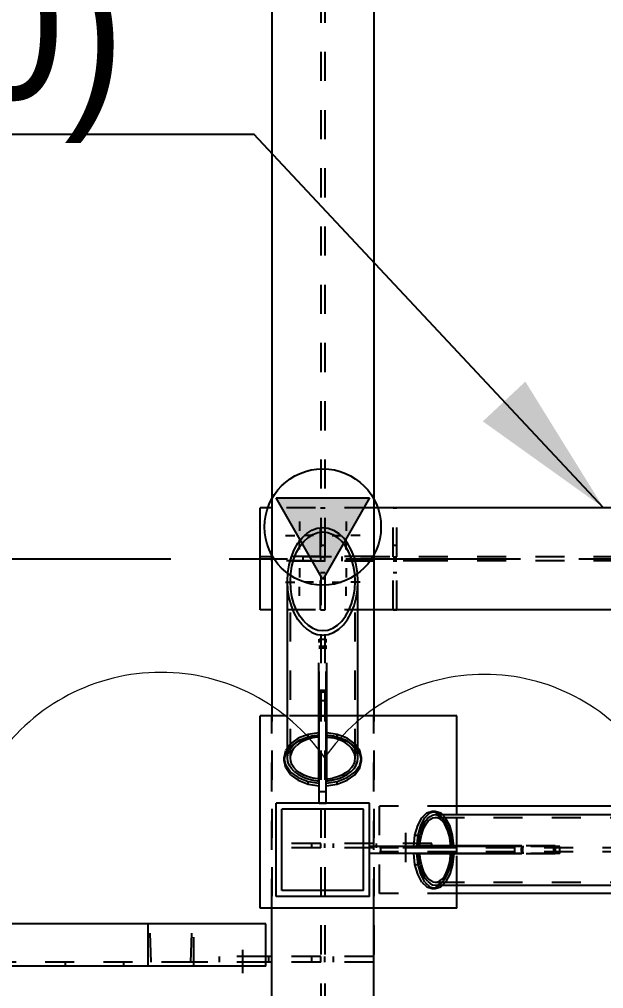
# Model space of a CAD drawing. Header units: millimetres. Extents: x 0 to 594, y 0 to 420.
# Drawn here: x 180.6 to 190.63, y 66.69 to 83.33 of the extents above; entities that cross this region are included whole.
import ezdxf

# ---------------------------------------------------------------- set-up
doc = ezdxf.new("R2010")
doc.units = ezdxf.units.MM
doc.header["$MEASUREMENT"] = 0
for name, pattern in [('XKITLINE00', [0]), ('XKITLINE02', [4, 2, -2]), ('XKITLINE03', [6, 3, -1, 1, -1]), ('XKITLINE04', [3, 0.5, -0.5, 0.5, -0.5, 0.5, -0.5])]:
    doc.linetypes.add(name, pattern=pattern)
for name, color, linetype in [('grid', 7, 'Continuous'), ('part1', 7, 'Continuous'), ('text', 7, 'Continuous')]:
    doc.layers.add(name, color=color, linetype=linetype)
doc.styles.add('STYLE_2', font='ARIAL.TTF', dxfattribs={"height": 0.2})

# ---------------------------------------------------------------- blocks, each defined once
blk = doc.blocks.new('*D1163')
at = {"layer": 'part1', "color": 0, "linetype": 'XKITLINE00'}
for p, q in [((222.471, 1213.221), (221.671, 1214.621)), ((221.671, 1214.621), (223.271, 1214.621)), ((223.271, 1214.621), (222.471, 1213.221)), ((211.366, 1214.096), (211.166, 1214.096)), ((211.166, 1212.346), (211.166, 1214.096)), ((225.471, 1214.096), (213.116, 1214.096)), ((225.361, 1212.346), (225.361, 1214.096)), ((225.471, 1213.256), (225.471, 1214.096)), ((225.471, 1213.186), (225.471, 1213.256)), ((225.471, 1212.346), (225.471, 1213.186)), ((211.366, 1212.346), (211.166, 1212.346)), ((225.471, 1212.346), (213.116, 1212.346))]:
    blk.add_line(p, q, dxfattribs=at)
at = {"layer": 'part1', "color": 2, "linetype": 'XKITLINE04'}
for p, q in [((213.116, 1214.096), (211.366, 1214.096)), ((225.391, 1214.096), (225.471, 1214.096)), ((225.391, 1213.256), (211.166, 1213.256)), ((214.119, 1213.186), (211.166, 1213.186)), ((225.391, 1213.186), (214.119, 1213.186)), ((225.091, 1213.186), (225.091, 1213.256)), ((225.391, 1213.186), (225.391, 1213.256)), ((213.116, 1212.346), (211.366, 1212.346)), ((225.391, 1212.346), (225.361, 1212.346))]:
    blk.add_line(p, q, dxfattribs=at)
at = {"layer": 'part1', "color": 0, "linetype": 'XKITLINE00'}
blk.add_circle((222.471, 1214.121), 1, dxfattribs=at)
at = {"layer": 'part1', "color": 0}
blk.add_solid([(221.671, 1214.621), (223.271, 1214.621), (221.671, 1214.621), (222.471, 1213.221)], dxfattribs=at)
blk = doc.blocks.new('*D1166')
at = {"layer": 'grid', "color": 4, "linetype": 'XKITLINE03'}
blk.add_line((170.635, 1213.221), (288.503, 1213.221), dxfattribs=at)
blk = doc.blocks.new('*D1170')
at = {"layer": 'part1', "color": 2, "linetype": 'XKITLINE04'}
for p, q in [((212.181, 1210.784), (212.181, 1211.838)), ((212.181, 1211.838), (212.301, 1211.838)), ((212.301, 1210.784), (212.301, 1211.838)), ((212.181, 1210.521), (212.301, 1210.521)), ((212.181, 1209.021), (212.181, 1210.234)), ((212.301, 1209.021), (212.301, 1210.234)), ((212.181, 1209.221), (212.301, 1209.221)), ((212.181, 1209.021), (212.301, 1209.021)), ((212.181, 1209.021), (212.301, 1209.021))]:
    blk.add_line(p, q, dxfattribs=at)
at = {"layer": 'part1', "color": 0, "linetype": 'XKITLINE00'}
for p, q in [((212.181, 1209.021), (212.181, 1210.933)), ((212.301, 1209.021), (212.301, 1210.933)), ((212.181, 1210.784), (212.301, 1210.784))]:
    blk.add_line(p, q, dxfattribs=at)
blk = doc.blocks.new('*D1171')
at = {"layer": 'part1', "color": 0, "linetype": 'XKITLINE00'}
for p, q in [((211.441, 1207.421), (211.441, 1209.021)), ((213.041, 1209.021), (211.441, 1209.021)), ((213.041, 1207.421), (213.041, 1209.021)), ((212.941, 1208.921), (211.541, 1208.921)), ((211.541, 1207.521), (211.541, 1208.921)), ((212.941, 1207.521), (212.941, 1208.921)), ((212.941, 1207.521), (211.541, 1207.521)), ((213.041, 1207.421), (211.441, 1207.421))]:
    blk.add_line(p, q, dxfattribs=at)
blk = doc.blocks.new('*D1172')
at = {"layer": 'part1', "color": 0, "linetype": 'XKITLINE00'}
for p, q in [((218.906, 1208.826), (218.106, 1210.226)), ((218.106, 1210.226), (219.706, 1210.226)), ((219.706, 1210.226), (218.906, 1208.826)), ((214.083, 1208.796), (214.127, 1208.818)), ((214.127, 1208.818), (214.173, 1208.826)), ((214.173, 1208.826), (219.517, 1208.826)), ((219.128, 1208.796), (219.32, 1208.818)), ((219.32, 1208.818), (219.517, 1208.826)), ((219.517, 1208.826), (219.714, 1208.818)), ((219.714, 1208.818), (219.906, 1208.796)), ((213.937, 1208.576), (213.967, 1208.649)), ((213.967, 1208.649), (214.002, 1208.71)), ((214.002, 1208.71), (214.041, 1208.76)), ((214.041, 1208.76), (214.083, 1208.796)), ((218.499, 1208.576), (218.627, 1208.649)), ((218.627, 1208.649), (218.777, 1208.71)), ((218.701, 1208.613), (218.838, 1208.67)), ((218.777, 1208.71), (218.946, 1208.76)), ((218.838, 1208.67), (218.993, 1208.715)), ((218.946, 1208.76), (219.128, 1208.796)), ((218.993, 1208.715), (219.16, 1208.749)), ((219.16, 1208.749), (219.336, 1208.769)), ((219.336, 1208.769), (219.517, 1208.776)), ((219.517, 1208.776), (219.698, 1208.769)), ((219.698, 1208.769), (219.874, 1208.749)), ((219.874, 1208.749), (220.041, 1208.715)), ((219.906, 1208.796), (220.088, 1208.76)), ((220.041, 1208.715), (220.195, 1208.67)), ((220.088, 1208.76), (220.257, 1208.71)), ((220.195, 1208.67), (220.333, 1208.613)), ((220.257, 1208.71), (220.407, 1208.649)), ((220.407, 1208.649), (220.535, 1208.576)), ((213.896, 1208.408), (213.914, 1208.495)), ((213.914, 1208.495), (213.937, 1208.576)), ((218.32, 1208.408), (218.396, 1208.495)), ((218.396, 1208.495), (218.499, 1208.576)), ((218.488, 1208.473), (218.583, 1208.547)), ((218.583, 1208.547), (218.701, 1208.613)), ((220.333, 1208.613), (220.451, 1208.547)), ((220.451, 1208.547), (220.545, 1208.473)), ((220.535, 1208.576), (220.638, 1208.495)), ((220.714, 1208.408), (220.638, 1208.495)), ((213.884, 1208.291), (213.885, 1208.315)), ((213.885, 1208.315), (213.896, 1208.408)), ((218.259, 1208.221), (218.274, 1208.315)), ((218.274, 1208.315), (218.32, 1208.408)), ((218.377, 1208.308), (218.419, 1208.392)), ((218.419, 1208.392), (218.488, 1208.473)), ((220.615, 1208.392), (220.545, 1208.473)), ((220.657, 1208.308), (220.615, 1208.392)), ((220.76, 1208.315), (220.714, 1208.408)), ((220.775, 1208.221), (220.76, 1208.315)), ((215.656, 1208.291), (213.884, 1208.291)), ((213.885, 1208.126), (213.884, 1208.151)), ((215.656, 1208.151), (213.884, 1208.151)), ((215.653, 1208.221), (215.656, 1208.291)), ((215.656, 1208.151), (215.653, 1208.221)), ((218.274, 1208.126), (218.259, 1208.221)), ((218.363, 1208.221), (218.377, 1208.308)), ((218.377, 1208.134), (218.363, 1208.221)), ((220.671, 1208.221), (220.657, 1208.308)), ((220.657, 1208.134), (220.671, 1208.221)), ((220.76, 1208.126), (220.775, 1208.221)), ((213.896, 1208.034), (213.885, 1208.126)), ((213.914, 1207.946), (213.896, 1208.034)), ((218.32, 1208.034), (218.274, 1208.126)), ((218.396, 1207.946), (218.32, 1208.034)), ((218.419, 1208.049), (218.377, 1208.134)), ((218.488, 1207.969), (218.419, 1208.049)), ((220.545, 1207.969), (220.615, 1208.049)), ((220.615, 1208.049), (220.657, 1208.134)), ((220.638, 1207.946), (220.714, 1208.034)), ((220.714, 1208.034), (220.76, 1208.126)), ((213.937, 1207.865), (213.914, 1207.946)), ((213.967, 1207.793), (213.937, 1207.865)), ((218.396, 1207.946), (218.499, 1207.865)), ((218.488, 1207.969), (218.583, 1207.895)), ((218.499, 1207.865), (218.627, 1207.793)), ((218.583, 1207.895), (218.701, 1207.828)), ((218.701, 1207.828), (218.838, 1207.772)), ((220.195, 1207.772), (220.333, 1207.828)), ((220.333, 1207.828), (220.451, 1207.895)), ((220.407, 1207.793), (220.535, 1207.865)), ((220.451, 1207.895), (220.545, 1207.969)), ((220.535, 1207.865), (220.638, 1207.946)), ((214.002, 1207.731), (213.967, 1207.793)), ((214.041, 1207.682), (214.002, 1207.731)), ((214.041, 1207.682), (214.083, 1207.645)), ((218.627, 1207.793), (218.777, 1207.731)), ((218.777, 1207.731), (218.946, 1207.682)), ((218.838, 1207.772), (218.993, 1207.726)), ((218.946, 1207.682), (219.128, 1207.645)), ((218.993, 1207.726), (219.16, 1207.693)), ((219.16, 1207.693), (219.336, 1207.673)), ((219.336, 1207.673), (219.517, 1207.666)), ((219.517, 1207.666), (219.698, 1207.673)), ((219.698, 1207.673), (219.874, 1207.693)), ((219.874, 1207.693), (220.041, 1207.726)), ((219.906, 1207.645), (220.088, 1207.682)), ((220.041, 1207.726), (220.195, 1207.772)), ((220.088, 1207.682), (220.257, 1207.731)), ((220.257, 1207.731), (220.407, 1207.793)), ((214.083, 1207.645), (214.127, 1207.623)), ((214.127, 1207.623), (214.173, 1207.616)), ((214.173, 1207.616), (219.517, 1207.616)), ((219.128, 1207.645), (219.32, 1207.623)), ((219.32, 1207.623), (219.517, 1207.616)), ((219.517, 1207.616), (219.714, 1207.623)), ((219.714, 1207.623), (219.906, 1207.645))]:
    blk.add_line(p, q, dxfattribs=at)
at = {"layer": 'part1', "color": 2, "linetype": 'XKITLINE04'}
for p, q in [((214.173, 1208.826), (214.218, 1208.818)), ((214.218, 1208.818), (214.263, 1208.796)), ((213.984, 1208.613), (214.016, 1208.67)), ((214.016, 1208.67), (214.052, 1208.715)), ((214.052, 1208.715), (214.09, 1208.749)), ((214.09, 1208.749), (214.131, 1208.769)), ((214.131, 1208.769), (214.173, 1208.776)), ((214.173, 1208.776), (214.214, 1208.769)), ((214.173, 1208.776), (219.517, 1208.776)), ((214.255, 1208.749), (214.214, 1208.769)), ((214.255, 1208.749), (214.294, 1208.715)), ((214.305, 1208.76), (214.263, 1208.796)), ((214.33, 1208.67), (214.294, 1208.715)), ((214.344, 1208.71), (214.305, 1208.76)), ((214.361, 1208.613), (214.33, 1208.67)), ((214.378, 1208.649), (214.344, 1208.71)), ((214.408, 1208.576), (214.378, 1208.649)), ((213.935, 1208.473), (213.957, 1208.547)), ((213.957, 1208.547), (213.984, 1208.613)), ((214.389, 1208.547), (214.361, 1208.613)), ((214.41, 1208.473), (214.389, 1208.547)), ((214.432, 1208.495), (214.408, 1208.576)), ((214.449, 1208.408), (214.432, 1208.495)), ((213.909, 1208.308), (213.919, 1208.392)), ((213.919, 1208.392), (213.935, 1208.473)), ((214.426, 1208.392), (214.41, 1208.473)), ((214.436, 1208.308), (214.426, 1208.392)), ((214.46, 1208.315), (214.449, 1208.408)), ((214.461, 1208.291), (214.46, 1208.315)), ((213.908, 1208.291), (213.909, 1208.308)), ((213.909, 1208.134), (213.908, 1208.151)), ((214.437, 1208.291), (214.436, 1208.308)), ((214.436, 1208.134), (214.437, 1208.151)), ((214.437, 1208.291), (214.461, 1208.291)), ((214.46, 1208.126), (214.461, 1208.151)), ((216.232, 1208.291), (215.656, 1208.291)), ((216.232, 1208.151), (215.656, 1208.151)), ((215.677, 1208.221), (215.68, 1208.291)), ((215.68, 1208.151), (215.677, 1208.221)), ((216.211, 1208.221), (216.208, 1208.291)), ((216.208, 1208.151), (216.211, 1208.221)), ((216.235, 1208.221), (216.232, 1208.291)), ((216.232, 1208.151), (216.235, 1208.221)), ((213.919, 1208.049), (213.909, 1208.134)), ((213.935, 1207.969), (213.919, 1208.049)), ((214.41, 1207.969), (214.426, 1208.049)), ((214.426, 1208.049), (214.436, 1208.134)), ((214.432, 1207.946), (214.449, 1208.034)), ((214.449, 1208.034), (214.46, 1208.126)), ((213.957, 1207.895), (213.935, 1207.969)), ((213.984, 1207.828), (213.957, 1207.895)), ((214.016, 1207.772), (213.984, 1207.828)), ((214.33, 1207.772), (214.361, 1207.828)), ((214.361, 1207.828), (214.389, 1207.895)), ((214.378, 1207.793), (214.408, 1207.865)), ((214.389, 1207.895), (214.41, 1207.969)), ((214.408, 1207.865), (214.432, 1207.946)), ((214.052, 1207.726), (214.016, 1207.772)), ((214.052, 1207.726), (214.09, 1207.693)), ((214.131, 1207.673), (214.09, 1207.693)), ((214.131, 1207.673), (214.173, 1207.666)), ((214.173, 1207.666), (214.214, 1207.673)), ((214.173, 1207.666), (219.517, 1207.666)), ((214.214, 1207.673), (214.255, 1207.693)), ((214.255, 1207.693), (214.294, 1207.726)), ((214.263, 1207.645), (214.305, 1207.682)), ((214.294, 1207.726), (214.33, 1207.772)), ((214.305, 1207.682), (214.344, 1207.731)), ((214.344, 1207.731), (214.378, 1207.793)), ((214.173, 1207.616), (214.218, 1207.623)), ((214.218, 1207.623), (214.263, 1207.645))]:
    blk.add_line(p, q, dxfattribs=at)
at = {"layer": 'part1', "color": 0, "linetype": 'XKITLINE00'}
blk.add_circle((218.906, 1209.726), 1, dxfattribs=at)
at = {"layer": 'part1', "color": 0}
blk.add_solid([(218.106, 1210.226), (219.706, 1210.226), (218.106, 1210.226), (218.906, 1208.826)], dxfattribs=at)
blk = doc.blocks.new('*D1173')
at = {"layer": 'part1', "color": 2, "linetype": 'XKITLINE04'}
for p, q in [((213.216, 1207.471), (213.216, 1208.971)), ((214.541, 1208.971), (213.216, 1208.971)), ((265.541, 1208.253), (213.216, 1208.253)), ((265.541, 1208.188), (213.216, 1208.188)), ((214.541, 1207.471), (213.216, 1207.471))]:
    blk.add_line(p, q, dxfattribs=at)
at = {"layer": 'part1', "color": 0, "linetype": 'XKITLINE00'}
for p, q in [((261.441, 1208.971), (214.541, 1208.971)), ((261.441, 1207.471), (214.541, 1207.471))]:
    blk.add_line(p, q, dxfattribs=at)
blk = doc.blocks.new('*D1191')
at = {"layer": 'part1', "color": 2, "linetype": 'XKITLINE04'}
for p, q in [((211.366, 1245.926), (211.366, 1207.221)), ((212.206, 1245.926), (212.206, 1197.171)), ((212.276, 1245.926), (212.276, 1197.171)), ((213.116, 1245.926), (213.116, 1206.391)), ((211.366, 1207.221), (211.366, 1210.521)), ((213.116, 1207.221), (213.116, 1210.521))]:
    blk.add_line(p, q, dxfattribs=at)
at = {"layer": 'part1', "color": 0, "linetype": 'XKITLINE00'}
for p, q in [((211.366, 1244.721), (211.366, 1210.521)), ((213.116, 1244.721), (213.116, 1210.521)), ((211.366, 1197.171), (211.366, 1207.221)), ((213.116, 1197.171), (213.116, 1207.221))]:
    blk.add_line(p, q, dxfattribs=at)
blk = doc.blocks.new('*D1200')
at = {"layer": 'part1', "color": 0, "linetype": 'XKITLINE00'}
for p, q in [((212.241, 1212.866), (211.441, 1214.266)), ((211.441, 1214.266), (213.041, 1214.266)), ((213.041, 1214.266), (212.241, 1212.866)), ((211.885, 1213.58), (211.966, 1213.656)), ((211.966, 1213.656), (212.054, 1213.711)), ((211.989, 1213.588), (212.069, 1213.639)), ((212.054, 1213.711), (212.146, 1213.745)), ((212.069, 1213.639), (212.154, 1213.67)), ((212.146, 1213.745), (212.241, 1213.756)), ((212.154, 1213.67), (212.241, 1213.68)), ((212.241, 1213.756), (212.335, 1213.745)), ((212.241, 1213.68), (212.327, 1213.67)), ((212.327, 1213.67), (212.412, 1213.639)), ((212.335, 1213.745), (212.428, 1213.711)), ((212.412, 1213.639), (212.493, 1213.588)), ((212.428, 1213.711), (212.515, 1213.656)), ((212.515, 1213.656), (212.596, 1213.58)), ((211.751, 1213.376), (211.813, 1213.486)), ((211.813, 1213.486), (211.885, 1213.58)), ((211.848, 1213.432), (211.914, 1213.518)), ((211.914, 1213.518), (211.989, 1213.588)), ((212.493, 1213.588), (212.567, 1213.518)), ((212.633, 1213.432), (212.567, 1213.518)), ((212.668, 1213.486), (212.596, 1213.58)), ((212.73, 1213.376), (212.668, 1213.486)), ((211.702, 1213.252), (211.751, 1213.376)), ((211.746, 1213.218), (211.792, 1213.331)), ((211.792, 1213.331), (211.848, 1213.432)), ((212.69, 1213.331), (212.633, 1213.432)), ((212.735, 1213.218), (212.69, 1213.331)), ((212.78, 1213.252), (212.73, 1213.376)), ((211.665, 1213.118), (211.702, 1213.252)), ((211.713, 1213.095), (211.746, 1213.218)), ((212.768, 1213.095), (212.735, 1213.218)), ((212.816, 1213.118), (212.78, 1213.252)), ((211.636, 1212.833), (211.643, 1212.977)), ((211.643, 1212.977), (211.665, 1213.118)), ((211.692, 1212.966), (211.713, 1213.095)), ((212.789, 1212.966), (212.768, 1213.095)), ((212.838, 1212.977), (212.816, 1213.118)), ((212.846, 1212.833), (212.838, 1212.977)), ((211.636, 1209.8), (211.636, 1212.833)), ((211.643, 1212.689), (211.636, 1212.833)), ((211.686, 1212.833), (211.692, 1212.966)), ((211.692, 1212.7), (211.686, 1212.833)), ((212.796, 1212.833), (212.789, 1212.966)), ((212.789, 1212.7), (212.796, 1212.833)), ((212.838, 1212.689), (212.846, 1212.833)), ((212.846, 1209.8), (212.846, 1212.833)), ((211.665, 1212.548), (211.643, 1212.689)), ((211.713, 1212.571), (211.692, 1212.7)), ((212.768, 1212.571), (212.789, 1212.7)), ((212.816, 1212.548), (212.838, 1212.689)), ((211.702, 1212.414), (211.665, 1212.548)), ((211.746, 1212.448), (211.713, 1212.571)), ((212.735, 1212.448), (212.768, 1212.571)), ((212.78, 1212.414), (212.816, 1212.548)), ((211.751, 1212.29), (211.702, 1212.414)), ((211.792, 1212.335), (211.746, 1212.448)), ((211.848, 1212.234), (211.792, 1212.335)), ((212.633, 1212.234), (212.69, 1212.335)), ((212.69, 1212.335), (212.735, 1212.448)), ((212.73, 1212.29), (212.78, 1212.414)), ((211.813, 1212.18), (211.751, 1212.29)), ((211.885, 1212.086), (211.813, 1212.18)), ((211.914, 1212.148), (211.848, 1212.234)), ((211.914, 1212.148), (211.989, 1212.078)), ((212.493, 1212.078), (212.567, 1212.148)), ((212.567, 1212.148), (212.633, 1212.234)), ((212.596, 1212.086), (212.668, 1212.18)), ((212.668, 1212.18), (212.73, 1212.29)), ((211.885, 1212.086), (211.966, 1212.01)), ((211.966, 1212.01), (212.054, 1211.955)), ((211.989, 1212.078), (212.069, 1212.027)), ((212.069, 1212.027), (212.154, 1211.996)), ((212.154, 1211.996), (212.241, 1211.986)), ((212.241, 1211.986), (212.327, 1211.996)), ((212.327, 1211.996), (212.412, 1212.027)), ((212.412, 1212.027), (212.493, 1212.078)), ((212.428, 1211.955), (212.515, 1212.01)), ((212.515, 1212.01), (212.596, 1212.086)), ((212.054, 1211.955), (212.146, 1211.921)), ((212.146, 1211.921), (212.241, 1211.91)), ((212.241, 1211.91), (212.335, 1211.921)), ((212.335, 1211.921), (212.428, 1211.955)), ((212.171, 1209.407), (212.171, 1210.933)), ((212.171, 1210.933), (212.241, 1210.93)), ((212.241, 1210.93), (212.311, 1210.933)), ((212.311, 1209.407), (212.311, 1210.933)), ((211.643, 1209.738), (211.636, 1209.8)), ((211.665, 1209.678), (211.643, 1209.738)), ((211.702, 1209.62), (211.665, 1209.678)), ((212.78, 1209.62), (212.816, 1209.678)), ((212.816, 1209.678), (212.838, 1209.738)), ((212.838, 1209.738), (212.846, 1209.8)), ((211.751, 1209.567), (211.702, 1209.62)), ((211.751, 1209.567), (211.813, 1209.52)), ((211.813, 1209.52), (211.885, 1209.479)), ((211.885, 1209.479), (211.966, 1209.447)), ((212.515, 1209.447), (212.596, 1209.479)), ((212.596, 1209.479), (212.668, 1209.52)), ((212.668, 1209.52), (212.73, 1209.567)), ((212.73, 1209.567), (212.78, 1209.62)), ((211.966, 1209.447), (212.054, 1209.423)), ((212.054, 1209.423), (212.146, 1209.409)), ((212.146, 1209.409), (212.171, 1209.407)), ((212.311, 1209.407), (212.335, 1209.409)), ((212.335, 1209.409), (212.428, 1209.423)), ((212.428, 1209.423), (212.515, 1209.447))]:
    blk.add_line(p, q, dxfattribs=at)
at = {"layer": 'part1', "color": 2, "linetype": 'XKITLINE04'}
for p, q in [((211.686, 1209.8), (211.686, 1212.833)), ((212.796, 1209.8), (212.796, 1212.833)), ((212.171, 1211.719), (212.241, 1211.722)), ((212.171, 1210.933), (212.171, 1211.719)), ((212.171, 1211.686), (212.241, 1211.69)), ((212.241, 1211.722), (212.311, 1211.719)), ((212.241, 1211.69), (212.311, 1211.686)), ((212.311, 1210.933), (212.311, 1211.719)), ((212.171, 1210.966), (212.241, 1210.962)), ((212.241, 1210.962), (212.311, 1210.966)), ((211.885, 1210.121), (211.966, 1210.153)), ((211.966, 1210.153), (212.054, 1210.177)), ((212.069, 1210.146), (211.989, 1210.124)), ((212.054, 1210.177), (212.146, 1210.192)), ((212.154, 1210.159), (212.069, 1210.146)), ((212.146, 1210.192), (212.171, 1210.193)), ((212.154, 1210.159), (212.171, 1210.16)), ((212.311, 1210.193), (212.335, 1210.192)), ((212.311, 1210.16), (212.327, 1210.159)), ((212.327, 1210.159), (212.335, 1210.158)), ((212.335, 1210.192), (212.428, 1210.177)), ((212.335, 1210.158), (212.412, 1210.146)), ((212.493, 1210.124), (212.412, 1210.146)), ((212.428, 1210.177), (212.515, 1210.153)), ((212.515, 1210.153), (212.596, 1210.121)), ((211.702, 1209.98), (211.665, 1209.923)), ((211.751, 1210.033), (211.702, 1209.98)), ((211.751, 1210.033), (211.813, 1210.08)), ((211.751, 1209.971), (211.792, 1210.014)), ((211.848, 1210.057), (211.792, 1210.014)), ((211.813, 1210.08), (211.885, 1210.121)), ((211.914, 1210.094), (211.848, 1210.057)), ((211.989, 1210.124), (211.914, 1210.094)), ((212.567, 1210.094), (212.493, 1210.124)), ((212.633, 1210.057), (212.567, 1210.094)), ((212.596, 1210.121), (212.668, 1210.08)), ((212.69, 1210.014), (212.633, 1210.057)), ((212.668, 1210.08), (212.73, 1210.033)), ((212.735, 1209.965), (212.69, 1210.014)), ((212.78, 1209.98), (212.73, 1210.033)), ((212.816, 1209.923), (212.78, 1209.98)), ((211.636, 1209.8), (211.643, 1209.862)), ((211.643, 1209.862), (211.665, 1209.923)), ((211.686, 1209.8), (211.692, 1209.857)), ((211.713, 1209.912), (211.692, 1209.857)), ((211.713, 1209.912), (211.746, 1209.965)), ((211.746, 1209.965), (211.751, 1209.971)), ((212.768, 1209.912), (212.735, 1209.965)), ((212.789, 1209.857), (212.768, 1209.912)), ((212.796, 1209.8), (212.789, 1209.857)), ((212.838, 1209.862), (212.816, 1209.923)), ((212.846, 1209.8), (212.838, 1209.862)), ((211.692, 1209.743), (211.686, 1209.8)), ((211.713, 1209.688), (211.692, 1209.743)), ((211.746, 1209.635), (211.713, 1209.688)), ((212.735, 1209.635), (212.768, 1209.688)), ((212.789, 1209.743), (212.768, 1209.688)), ((212.789, 1209.743), (212.796, 1209.8)), ((211.792, 1209.586), (211.746, 1209.635)), ((211.848, 1209.543), (211.792, 1209.586)), ((211.914, 1209.506), (211.848, 1209.543)), ((211.989, 1209.476), (211.914, 1209.506)), ((212.567, 1209.506), (212.493, 1209.476)), ((212.633, 1209.543), (212.567, 1209.506)), ((212.69, 1209.586), (212.633, 1209.543)), ((212.735, 1209.635), (212.69, 1209.586)), ((212.069, 1209.454), (211.989, 1209.476)), ((212.154, 1209.441), (212.069, 1209.454)), ((212.154, 1209.441), (212.171, 1209.44)), ((212.311, 1209.44), (212.327, 1209.441)), ((212.327, 1209.441), (212.335, 1209.442)), ((212.335, 1209.442), (212.412, 1209.454)), ((212.493, 1209.476), (212.412, 1209.454))]:
    blk.add_line(p, q, dxfattribs=at)
at = {"layer": 'part1', "color": 0, "linetype": 'XKITLINE00'}
blk.add_circle((212.241, 1213.766), 1, dxfattribs=at)
at = {"layer": 'part1', "color": 0}
blk.add_solid([(211.441, 1214.266), (213.041, 1214.266), (211.441, 1214.266), (212.241, 1212.866)], dxfattribs=at)
blk = doc.blocks.new('*D1219')
at = {"layer": 'part1', "color": 0, "linetype": 'XKITLINE00'}
for p, q in [((211.841, 1213.861), (211.841, 1213.701)), ((212.641, 1213.861), (212.641, 1213.701)), ((211.601, 1213.621), (211.76, 1213.621)), ((211.841, 1213.381), (211.841, 1213.541)), ((212.081, 1213.621), (211.921, 1213.621)), ((212.401, 1213.621), (212.56, 1213.621)), ((212.641, 1213.381), (212.641, 1213.541)), ((212.881, 1213.621), (212.721, 1213.621)), ((211.841, 1213.061), (211.841, 1212.901)), ((212.641, 1213.061), (212.641, 1212.901)), ((211.601, 1212.821), (211.76, 1212.821)), ((212.081, 1212.821), (211.921, 1212.821)), ((212.401, 1212.821), (212.56, 1212.821)), ((212.881, 1212.821), (212.721, 1212.821)), ((211.841, 1212.581), (211.841, 1212.741)), ((212.641, 1212.581), (212.641, 1212.741))]:
    blk.add_line(p, q, dxfattribs=at)
blk = doc.blocks.new('*D1220')
at = {"layer": 'text', "color": 1, "linetype": 'XKITLINE00'}
for p in [(199.861, 1220.512), (217.062, 1214.096), (211.059, 1220.512)]:
    blk.add_line(p, (211.059, 1220.512), dxfattribs=at)
at = {"layer": 'text', "color": 1}
blk.add_solid([(217.062, 1214.096), (214.989, 1215.58), (217.062, 1214.096), (215.719, 1216.263)], dxfattribs=at)
at = {"layer": 'text', "color": 1, "style": 'STYLE_2', "width": 0.9}
blk.add_text('(-350)', height=2.5, dxfattribs=at).set_placement((200.461, 1221.112))
blk = doc.blocks.new('*D1226')
at = {"layer": 'part1', "color": 2, "linetype": 'XKITLINE04'}
for p, q in [((213.45, 1212.346), (213.45, 1213.186)), ((213.45, 1213.186), (213.51, 1213.186)), ((213.51, 1212.346), (213.51, 1213.186)), ((213.45, 1212.986), (213.51, 1212.986)), ((213.45, 1212.346), (213.51, 1212.346))]:
    blk.add_line(p, q, dxfattribs=at)
blk = doc.blocks.new('*D1227')
at = {"layer": 'part1', "color": 2, "linetype": 'XKITLINE04'}
for p, q in [((212.201, 1212.346), (212.201, 1213.186)), ((212.201, 1213.186), (212.281, 1213.186)), ((212.281, 1212.346), (212.281, 1213.186)), ((212.201, 1212.986), (212.281, 1212.986)), ((212.201, 1212.346), (212.281, 1212.346))]:
    blk.add_line(p, q, dxfattribs=at)
blk = doc.blocks.new('*D1228')
at = {"layer": 'part1', "color": 2, "linetype": 'XKITLINE04'}
for p, q in [((212.201, 1213.256), (212.201, 1214.096)), ((212.201, 1214.096), (212.281, 1214.096)), ((212.281, 1213.256), (212.281, 1214.096)), ((212.201, 1213.456), (212.281, 1213.456)), ((212.201, 1213.256), (212.281, 1213.256))]:
    blk.add_line(p, q, dxfattribs=at)
blk = doc.blocks.new('*D1229')
at = {"layer": 'part1', "color": 2, "linetype": 'XKITLINE04'}
for p, q in [((213.45, 1213.256), (213.45, 1214.096)), ((213.45, 1214.096), (213.51, 1214.096)), ((213.51, 1213.256), (213.51, 1214.096)), ((213.45, 1213.456), (213.51, 1213.456)), ((213.45, 1213.256), (213.51, 1213.256))]:
    blk.add_line(p, q, dxfattribs=at)
blk = doc.blocks.new('*D1231')
at = {"layer": 'part1', "color": 0, "linetype": 'XKITLINE00'}
for p, q in [((207.825, 1206.221), (207.825, 1206.291)), ((208.825, 1206.221), (208.825, 1206.291))]:
    blk.add_line(p, q, dxfattribs=at)
blk = doc.blocks.new('*D1237')
at = {"layer": 'part1', "color": 2, "linetype": 'XKITLINE04'}
for p, q in [((212.276, 1206.291), (212.276, 1206.391)), ((213.116, 1206.391), (212.276, 1206.391)), ((212.426, 1206.291), (212.426, 1206.391)), ((213.116, 1206.291), (213.116, 1206.391)), ((213.116, 1206.291), (212.276, 1206.291))]:
    blk.add_line(p, q, dxfattribs=at)
blk = doc.blocks.new('*D1238')
at = {"layer": 'part1', "color": 2, "linetype": 'XKITLINE04'}
for p, q in [((212.276, 1208.253), (212.276, 1208.333)), ((213.116, 1208.333), (212.276, 1208.333)), ((212.426, 1208.253), (212.426, 1208.333)), ((212.426, 1208.253), (212.426, 1208.333)), ((213.116, 1208.253), (213.116, 1208.333)), ((213.116, 1208.253), (213.116, 1208.333)), ((213.116, 1208.333), (213.118, 1208.333)), ((214.116, 1208.333), (213.116, 1208.333)), ((213.116, 1208.253), (213.116, 1208.333)), ((213.118, 1208.333), (213.125, 1208.333)), ((213.166, 1208.253), (213.166, 1208.333)), ((213.166, 1208.253), (213.166, 1208.333)), ((214.116, 1208.253), (214.116, 1208.333)), ((214.116, 1208.253), (214.116, 1208.315)), ((213.116, 1208.253), (212.276, 1208.253)), ((213.116, 1208.253), (213.118, 1208.253)), ((214.116, 1208.253), (213.116, 1208.253)), ((213.118, 1208.253), (213.125, 1208.253))]:
    blk.add_line(p, q, dxfattribs=at)
blk = doc.blocks.new('*D1239')
at = {"layer": 'part1', "color": 0, "linetype": 'XKITLINE02'}
blk.add_line((213.666, 1208.011), (213.666, 1208.511), dxfattribs=at)
blk.add_line((213.666, 1208.011), (213.666, 1208.511), dxfattribs=at)
blk.add_line((213.666, 1208.011), (213.666, 1208.511), dxfattribs=at)
blk = doc.blocks.new('*D1240')
at = {"layer": 'part1', "color": 2, "linetype": 'XKITLINE04'}
for p, q in [((212.206, 1208.333), (211.366, 1208.333)), ((211.366, 1208.253), (211.366, 1208.333)), ((212.056, 1208.253), (212.056, 1208.333)), ((212.206, 1208.253), (212.206, 1208.333)), ((212.206, 1208.253), (211.366, 1208.253))]:
    blk.add_line(p, q, dxfattribs=at)
blk = doc.blocks.new('*D1241')
at = {"layer": 'part1', "color": 2, "linetype": 'XKITLINE04'}
for p, q in [((211.366, 1213.181), (211.366, 1213.261)), ((212.206, 1213.261), (211.366, 1213.261)), ((212.206, 1213.181), (211.366, 1213.181)), ((211.906, 1213.181), (211.906, 1213.261)), ((212.206, 1213.181), (212.206, 1213.261))]:
    blk.add_line(p, q, dxfattribs=at)
blk = doc.blocks.new('*D1242')
at = {"layer": 'part1', "color": 0, "linetype": 'XKITLINE00'}
blk.add_line((210.866, 1206.506), (210.866, 1206.106), dxfattribs=at)
blk.add_line((210.866, 1206.506), (210.866, 1206.106), dxfattribs=at)
blk = doc.blocks.new('*D1243')
at = {"layer": 'part1', "color": 2, "linetype": 'XKITLINE04'}
for p, q in [((211.266, 1206.391), (210.466, 1206.391)), ((210.466, 1206.291), (210.466, 1206.391)), ((210.466, 1206.291), (210.466, 1206.391)), ((211.316, 1206.291), (211.316, 1206.391)), ((211.356, 1206.391), (211.363, 1206.391)), ((211.363, 1206.391), (211.366, 1206.391)), ((212.206, 1206.391), (211.366, 1206.391)), ((211.366, 1206.291), (211.366, 1206.391)), ((211.366, 1206.291), (211.366, 1206.391)), ((211.366, 1206.291), (211.366, 1206.391)), ((212.056, 1206.291), (212.056, 1206.391)), ((212.056, 1206.291), (212.056, 1206.391)), ((212.206, 1206.291), (212.206, 1206.391)), ((211.266, 1206.291), (210.466, 1206.291)), ((211.356, 1206.291), (211.363, 1206.291)), ((211.363, 1206.291), (211.366, 1206.291)), ((212.206, 1206.291), (211.366, 1206.291))]:
    blk.add_line(p, q, dxfattribs=at)
at = {"layer": 'part1', "color": 0, "linetype": 'XKITLINE00'}
for p, q in [((211.366, 1206.391), (211.266, 1206.391)), ((211.316, 1206.291), (211.316, 1206.391)), ((211.366, 1206.291), (211.266, 1206.291))]:
    blk.add_line(p, q, dxfattribs=at)
blk = doc.blocks.new('*D1244')
at = {"layer": 'part1', "color": 2, "linetype": 'XKITLINE04'}
for p, q in [((212.276, 1213.181), (212.276, 1213.261)), ((213.116, 1213.261), (212.276, 1213.261)), ((213.116, 1213.181), (212.276, 1213.181)), ((212.576, 1213.181), (212.576, 1213.261)), ((213.116, 1213.181), (213.116, 1213.261))]:
    blk.add_line(p, q, dxfattribs=at)
blk = doc.blocks.new('*D1252')
at = {"layer": 'part1', "color": 0, "linetype": 'XKITLINE00'}
for p, q in [((209.241, 1206.951), (203.891, 1206.951)), ((209.241, 1206.221), (209.241, 1206.951)), ((209.241, 1206.221), (203.891, 1206.221))]:
    blk.add_line(p, q, dxfattribs=at)
at = {"layer": 'part1', "color": 2, "linetype": 'XKITLINE04'}
for p, q in [((210.03, 1206.951), (209.241, 1206.951)), ((209.27, 1206.951), (209.241, 1206.951)), ((209.296, 1206.291), (209.27, 1206.951)), ((209.975, 1206.291), (210.001, 1206.951)), ((210.03, 1206.221), (210.03, 1206.951)), ((209.975, 1206.291), (204.095, 1206.291)), ((210.03, 1206.221), (206.82, 1206.221))]:
    blk.add_line(p, q, dxfattribs=at)
blk = doc.blocks.new('*D1255')
at = {"layer": 'part1', "color": 0, "linetype": 'XKITLINE00'}
for p, q in [((211.266, 1206.951), (209.241, 1206.951)), ((209.241, 1206.221), (209.241, 1206.951)), ((211.266, 1206.221), (211.266, 1206.951)), ((211.266, 1206.221), (209.241, 1206.221))]:
    blk.add_line(p, q, dxfattribs=at)
at = {"layer": 'part1', "color": 2, "linetype": 'XKITLINE04'}
for p, q in [((209.296, 1206.291), (209.27, 1206.951)), ((209.975, 1206.291), (210.001, 1206.951)), ((210.03, 1206.221), (210.03, 1206.951)), ((211.266, 1206.291), (209.296, 1206.291))]:
    blk.add_line(p, q, dxfattribs=at)
blk = doc.blocks.new('*D1256')
at = {"layer": 'part1', "color": 0, "linetype": 'XKITLINE00'}
for p, q in [((213.942, 1208.773), (214.027, 1208.857)), ((213.994, 1208.773), (214.079, 1208.857)), ((214.027, 1208.857), (214.12, 1208.886)), ((214.079, 1208.857), (214.173, 1208.886)), ((214.12, 1208.886), (214.173, 1208.886)), ((214.173, 1208.886), (214.266, 1208.857)), ((214.297, 1208.826), (214.266, 1208.857)), ((213.872, 1208.64), (213.942, 1208.773)), ((213.925, 1208.64), (213.994, 1208.773)), ((213.824, 1208.471), (213.872, 1208.64)), ((213.877, 1208.471), (213.925, 1208.64)), ((213.802, 1208.281), (213.824, 1208.471)), ((213.824, 1208.471), (213.877, 1208.471)), ((213.854, 1208.281), (213.877, 1208.471)), ((214.491, 1208.281), (214.49, 1208.291))]:
    blk.add_line(p, q, dxfattribs=at)
at = {"layer": 'part1', "color": 2, "linetype": 'XKITLINE04'}
for p, q in [((214.12, 1208.886), (214.213, 1208.857)), ((214.299, 1208.773), (214.213, 1208.857)), ((214.351, 1208.773), (214.297, 1208.826)), ((214.368, 1208.64), (214.299, 1208.773)), ((214.421, 1208.64), (214.351, 1208.773)), ((214.416, 1208.471), (214.368, 1208.64)), ((214.469, 1208.471), (214.421, 1208.64)), ((214.416, 1208.471), (214.469, 1208.471)), ((214.438, 1208.281), (214.416, 1208.471)), ((214.49, 1208.291), (214.469, 1208.471)), ((214.491, 1208.281), (213.802, 1208.281))]:
    blk.add_line(p, q, dxfattribs=at)
blk = doc.blocks.new('*D1257')
at = {"layer": 'part1', "color": 0, "linetype": 'XKITLINE00'}
for p, q in [((213.824, 1207.97), (213.802, 1208.161)), ((213.877, 1207.97), (213.854, 1208.161)), ((214.491, 1208.161), (214.49, 1208.151)), ((213.872, 1207.801), (213.824, 1207.97)), ((213.824, 1207.97), (213.877, 1207.97)), ((213.925, 1207.801), (213.877, 1207.97)), ((213.942, 1207.669), (213.872, 1207.801)), ((213.994, 1207.669), (213.925, 1207.801)), ((213.942, 1207.669), (214.027, 1207.585)), ((213.994, 1207.669), (214.079, 1207.585)), ((214.027, 1207.585), (214.12, 1207.556)), ((214.079, 1207.585), (214.173, 1207.556)), ((214.12, 1207.556), (214.173, 1207.556)), ((214.173, 1207.556), (214.266, 1207.585)), ((214.297, 1207.616), (214.266, 1207.585))]:
    blk.add_line(p, q, dxfattribs=at)
at = {"layer": 'part1', "color": 2, "linetype": 'XKITLINE04'}
for p, q in [((214.491, 1208.161), (213.802, 1208.161)), ((214.438, 1208.161), (214.416, 1207.97)), ((214.49, 1208.151), (214.469, 1207.97)), ((214.416, 1207.97), (214.368, 1207.801)), ((214.416, 1207.97), (214.469, 1207.97)), ((214.469, 1207.97), (214.421, 1207.801)), ((214.299, 1207.669), (214.213, 1207.585)), ((214.351, 1207.669), (214.297, 1207.616)), ((214.368, 1207.801), (214.299, 1207.669)), ((214.421, 1207.801), (214.351, 1207.669)), ((214.12, 1207.556), (214.213, 1207.585))]:
    blk.add_line(p, q, dxfattribs=at)
blk = doc.blocks.new('*D1258')
at = {"layer": 'part1', "color": 2, "linetype": 'XKITLINE04'}
for p, q in [((213.041, 1208.161), (213.041, 1208.281)), ((213.241, 1208.161), (213.241, 1208.281)), ((214.541, 1208.161), (214.541, 1208.281)), ((216.313, 1208.281), (215.655, 1208.281)), ((216.313, 1208.161), (215.655, 1208.161)), ((216.313, 1208.161), (216.313, 1208.281))]:
    blk.add_line(p, q, dxfattribs=at)
at = {"layer": 'part1', "color": 0, "linetype": 'XKITLINE00'}
for p, q in [((215.655, 1208.281), (213.041, 1208.281)), ((215.655, 1208.161), (213.041, 1208.161)), ((215.539, 1208.161), (215.539, 1208.281))]:
    blk.add_line(p, q, dxfattribs=at)
blk = doc.blocks.new('*D1259')
at = {"layer": 'part1', "color": 2, "linetype": 'XKITLINE04'}
for p, q in [((212.171, 1210.521), (211.166, 1210.521)), ((214.541, 1210.521), (211.804, 1210.521)), ((212.846, 1210.521), (212.311, 1210.521)), ((214.541, 1208.291), (214.541, 1208.826)), ((214.541, 1208.161), (214.541, 1208.281)), ((214.541, 1207.616), (214.541, 1208.151))]:
    blk.add_line(p, q, dxfattribs=at)
at = {"layer": 'part1', "color": 0, "linetype": 'XKITLINE00'}
for p, q in [((211.636, 1210.521), (211.166, 1210.521)), ((211.166, 1207.221), (211.166, 1210.521)), ((212.181, 1210.521), (212.171, 1210.521)), ((212.311, 1210.521), (212.301, 1210.521)), ((214.541, 1210.521), (212.846, 1210.521)), ((214.541, 1208.826), (214.541, 1210.521)), ((214.541, 1208.281), (214.541, 1208.291)), ((214.541, 1208.151), (214.541, 1208.161)), ((214.541, 1207.221), (214.541, 1207.616)), ((214.541, 1207.221), (211.166, 1207.221))]:
    blk.add_line(p, q, dxfattribs=at)
blk = doc.blocks.new('*D1260')
at = {"layer": 'part1', "color": 2, "linetype": 'XKITLINE04'}
for p, q in [((211.99, 1210.204), (211.821, 1210.138)), ((211.99, 1210.158), (211.821, 1210.093)), ((212.171, 1210.232), (211.99, 1210.204)), ((211.99, 1210.158), (211.99, 1210.204)), ((212.181, 1210.189), (211.99, 1210.158)), ((212.181, 1209.321), (212.181, 1210.234)), ((211.689, 1209.998), (211.605, 1209.882)), ((211.689, 1210.043), (211.636, 1209.97)), ((211.821, 1210.138), (211.689, 1210.043)), ((211.821, 1210.093), (211.689, 1209.998)), ((211.576, 1209.755), (211.605, 1209.882))]:
    blk.add_line(p, q, dxfattribs=at)
at = {"layer": 'part1', "color": 0, "linetype": 'XKITLINE00'}
for p, q in [((212.181, 1210.234), (212.171, 1210.232)), ((211.576, 1209.8), (211.605, 1209.927)), ((211.636, 1209.97), (211.605, 1209.927)), ((211.576, 1209.755), (211.576, 1209.8)), ((211.605, 1209.673), (211.576, 1209.8)), ((211.605, 1209.628), (211.576, 1209.755)), ((211.689, 1209.557), (211.605, 1209.673)), ((211.689, 1209.512), (211.605, 1209.628)), ((211.689, 1209.557), (211.821, 1209.462)), ((211.689, 1209.512), (211.821, 1209.417)), ((211.821, 1209.462), (211.99, 1209.396)), ((211.821, 1209.417), (211.99, 1209.351)), ((211.99, 1209.351), (211.99, 1209.396)), ((211.99, 1209.396), (212.181, 1209.366)), ((211.99, 1209.351), (212.181, 1209.321))]:
    blk.add_line(p, q, dxfattribs=at)
blk = doc.blocks.new('*D1261')
at = {"layer": 'part1', "color": 0, "linetype": 'XKITLINE00'}
for p, q in [((212.311, 1210.232), (212.301, 1210.234)), ((212.877, 1209.927), (212.846, 1209.97)), ((212.906, 1209.8), (212.877, 1209.927)), ((212.792, 1209.557), (212.877, 1209.673)), ((212.877, 1209.673), (212.906, 1209.8)), ((212.877, 1209.628), (212.906, 1209.755)), ((212.906, 1209.755), (212.906, 1209.8)), ((212.66, 1209.462), (212.792, 1209.557)), ((212.66, 1209.417), (212.792, 1209.512)), ((212.792, 1209.512), (212.877, 1209.628)), ((212.301, 1209.366), (212.491, 1209.396)), ((212.301, 1209.321), (212.491, 1209.351)), ((212.491, 1209.396), (212.66, 1209.462)), ((212.491, 1209.351), (212.66, 1209.417)), ((212.491, 1209.351), (212.491, 1209.396))]:
    blk.add_line(p, q, dxfattribs=at)
at = {"layer": 'part1', "color": 2, "linetype": 'XKITLINE04'}
for p, q in [((212.301, 1209.321), (212.301, 1210.234)), ((212.491, 1210.158), (212.301, 1210.189)), ((212.491, 1210.204), (212.311, 1210.232)), ((212.66, 1210.138), (212.491, 1210.204)), ((212.491, 1210.158), (212.491, 1210.204)), ((212.66, 1210.093), (212.491, 1210.158)), ((212.792, 1210.043), (212.66, 1210.138)), ((212.792, 1209.998), (212.66, 1210.093)), ((212.846, 1209.97), (212.792, 1210.043)), ((212.877, 1209.882), (212.792, 1209.998)), ((212.906, 1209.755), (212.877, 1209.882))]:
    blk.add_line(p, q, dxfattribs=at)

msp = doc.modelspace()

# ---------------------------------------------------------------- linework, layer by layer
at = {"color": 6, "linetype": 'Continuous', "lineweight": 0, "flags": 128}
msp.add_lwpolyline([(223.23, 70.917, 0.520567), (218, 70.655, 0.520567), (212.64, 70.655, 0.520567), (207.541, 70.655, 0.520567), (202.442, 70.655, 0.520567), (197.082, 70.655, 0.520567), (191.329, 70.655, 0.520567), (185.838, 70.655, 0.520567), (180.216, 70.655, 0.520567)], format="xyb", dxfattribs=at)

# ---------------------------------------------------------------- block references
at = {"layer": 'grid'}
msp.add_blockref('*D1166', (-26.435, -1139.151), dxfattribs=at)
at = {"layer": 'part1'}
for name in ['*D1191', '*D1163', '*D1200', '*D1228', '*D1229', '*D1219', '*D1241', '*D1244', '*D1227', '*D1226', '*D1170', '*D1172', '*D1259', '*D1260', '*D1261', '*D1173', '*D1171', '*D1256', '*D1239', '*D1240', '*D1238', '*D1258', '*D1257', '*D1252', '*D1255', '*D1242', '*D1231', '*D1243', '*D1237']:
    msp.add_blockref(name, (-26.435, -1139.151), dxfattribs=at)
at = {"layer": 'text'}
msp.add_blockref('*D1220', (-26.435, -1139.151), dxfattribs=at)

doc.saveas('drawing.dxf')
